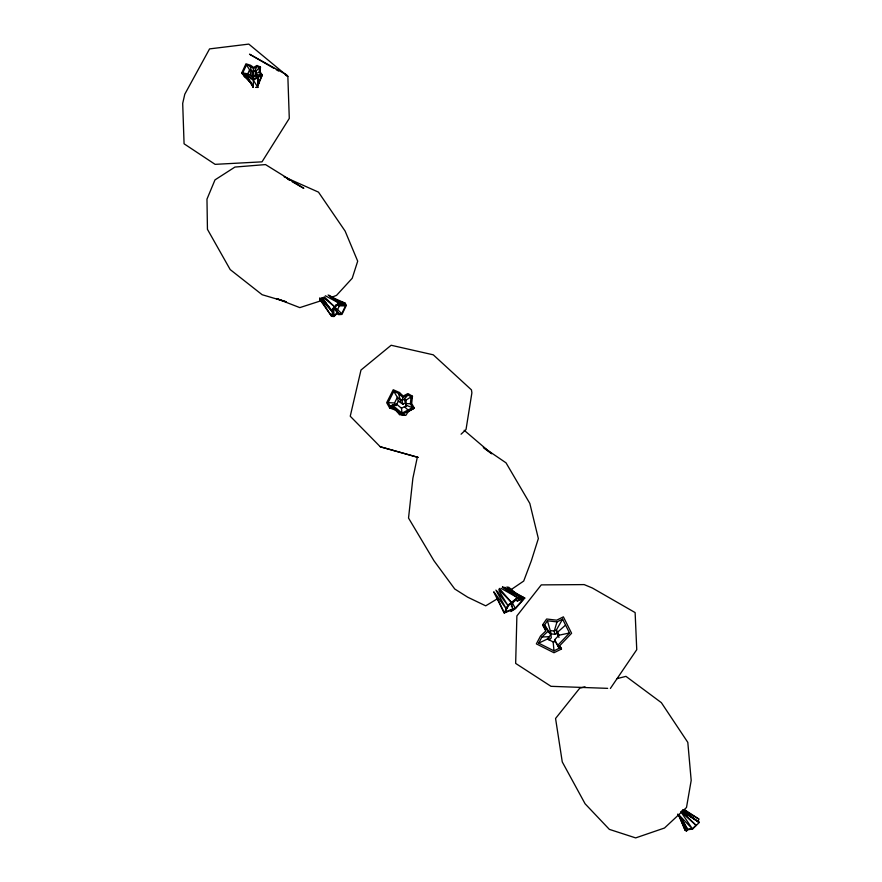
<?xml version="1.0" encoding="UTF-8"?>
<svg xmlns="http://www.w3.org/2000/svg" width="882" height="882" viewBox="0 0 882 882"><rect width="100%" height="100%" fill="white"/><g stroke="black" fill="none" stroke-linecap="round" stroke-linejoin="round"><path stroke-width="1.32" d="M341.742 313.672L339.206 313.86L336.99 312.845L334.113 315.723L332.426 315.58L333.308 308.546L332.9 310.585L335.182 309.218L337.552 309.637L341.742 313.672L345.601 305.679L344.675 304.224L343.374 305.525L338.379 305.558L335.921 304.698M255.582 87.373L257.864 87.406L258.183 77.362L262.307 75.025L260.157 71.993L260.422 66.999L256.971 65.466L253.619 67.462L250.598 65.268L245.979 63.791L241.69 73.041L250.764 82.82L253.299 87.351L253.377 80.229L245.913 75.356L244.094 76.436L249.937 80.163M254.402 76.569L253.101 71.685L253.509 68.52L256.993 66.437L259.451 67.528L256.067 71.188L256.596 76.006M253.509 68.52L250.091 66.018L246.486 64.871L242.748 72.908L244.413 75.268L245.99 74.331L253.454 79.193L260.995 74.805L259.198 72.269L259.451 67.528M259.264 80.571L259.032 83.283L259.286 80.78M259.958 72.423L260.422 66.999L259.892 72.39M332.426 315.58L332.668 313.088M407.87 394.971L404.397 399.182L405.334 402.942L402.898 404.243L401.96 400.472L402.997 397.562L407.87 394.971L411.1 396.878L406.007 400.13L406.271 406.084M402.997 397.562L398.587 393.504L393.813 391.365L388.113 402.633L390.164 406.271L392.369 405.103L402.038 413.14L412.578 407.671L410.373 403.758L411.1 396.878M324.356 303.32L324.267 300.497M417.395 456.843L412.875 478.298L408.531 518.054L433.966 560.743L454.726 588.978L467.658 597.169L485.706 605.835L497.349 598.801M684.311 809.588L698.798 819.025L698.114 821.781L699.305 822.465L692.557 829.069L687.85 829.719L686.472 831.076L685.138 830.315L678.666 815.155M507.668 605.25L511.395 603.718L512.85 608.878L505.408 611.943L508.208 604.611M556.994 621.898L554.293 631.038L554.745 634.312L551.162 633.882L547.446 620.785L556.994 621.898L562.584 619.12L569.518 632.978L557.711 645.381L559.199 648.27L553.995 650.861L538.67 643.154L541.945 636.991L547.898 631.347L544.591 624.941L547.446 620.785M505.408 611.943L506.918 607.477M411.607 398.631L412.456 396.216L407.925 393.548L403.228 396.051L399.348 392.468L393.229 389.745L386.669 402.688L389.635 407.947L395.842 410.229M411.431 398.686L412.456 396.216L411.685 403.471L414.331 408.168L407.418 412.004M507.172 608.238L508.418 605.471L517.039 598.415L518.914 597.93L517.469 600.962L514.967 600.157M253.454 79.193L253.079 77.021L249.341 74.584L248.559 75.058L247.721 73.879L249.595 69.865L246.486 64.871M511.516 606.739L511.395 603.718M512.85 608.878L512.199 610.245L515.286 608.26L523.412 599.043L520.722 598.944M338.379 305.558L339.03 304.907L339.493 305.635L337.552 309.637L334.708 307.212M402.038 413.14L401.475 408.256L396.646 404.243L395.544 404.827L394.519 403.008L397.363 397.374L393.813 391.365M396.029 405.643L398.311 401.145L397.363 397.374L401.96 400.472L404.397 399.182L406.007 400.13M256.993 66.437L254.843 70.648L253.101 71.685L249.595 69.865L251.205 75.962L253.013 76.536L250.091 66.018M258.801 81.85L262.307 75.025L258.04 85.543L258.183 77.362L253.377 80.229L257.864 87.406M538.67 643.154L547.402 639.02L550.864 634.588L544.591 624.941M562.584 619.12L556.388 629.991L554.293 631.038L550.699 630.619L549.629 632.173M610.377 688.456L636.749 649.692L635.128 612.582L592.34 587.996L584.171 584.601L541.272 584.887L516.885 615.923L515.661 663.407L550.985 686.317L607.676 688.357M542.617 624.831L546.62 618.999L556.685 620.178L563.389 616.849L571.591 633.265L559.772 645.657L561.492 649.009L553.984 652.746L536.366 643.871L540.556 635.977L545.793 631.005L542.617 624.831L545.418 629.34M511.064 604.402L515.055 600.653M569.518 632.978L559.001 635.205L554.558 639.858L554.866 642.041M692.712 828.496L695.931 825.309M461.077 434.209L466.027 429.512L471.892 392.821L471.451 389.877L433.271 354.818L391.145 345.259L360.981 370.043L350.242 416.238L380.285 446.777L418.046 457.383M565.494 625.151L557.479 632.262L558.956 637.488M407.043 412.115L414.331 408.168L410.692 409.171M510.601 589.959L523.71 581.051L531.35 560.754L538.351 538.56L529.828 503.435L506.036 462.852L483.336 447.372M253.079 77.021L256.838 74.827L260.995 74.805M401.475 408.256L406.745 405.522L412.578 407.671M554.745 634.312L556.851 633.265L556.388 629.991L559.001 635.205M547.402 639.02L553.157 641.92L555.12 640.949L559.199 648.27M517.469 600.962L523.412 599.043M259.198 72.269L255.945 73.559L256.838 74.827M331.555 297.278L336.516 295.393L352.227 278.249L357.695 261.171L345.127 231.095L318.479 192.133L284.169 176.852M321.423 300.63L299.825 307.62L276.551 298.612M390.164 406.271L395.544 404.827M585.031 686.824L579.75 688.181L555.561 718.466L562.264 761.916L585.108 803.8L609.363 829.378L635.668 837.9L664.488 828.022L686.494 807.504L691.19 780.438L687.806 742.379L661.357 702.656L625.955 676.362L616.716 678.721M392.369 405.103L396.646 404.243M688.004 829.146L691.532 828.65M516.676 598.084L518.914 597.93M244.413 75.268L246.486 75.157M541.945 636.991L548.637 636.705L549.089 639.979L551.327 637.851L550.864 634.588L547.898 631.347M394.342 407.793L392.181 406.591L399.733 414.672L405.885 415.334L408.575 411.045L401.85 414.628L392.181 406.591L389.635 407.947L394.21 408.642M339.493 305.635L345.601 305.679M410.373 403.758L405.643 403.57L406.745 405.522M388.113 402.633L394.519 403.008M245.99 74.331L249.341 74.584M402.192 414.937L404.651 415.202M242.748 72.908L247.721 73.879M380.285 446.777L417.914 457.328M335.998 300.189L345.071 303.132L346.417 305.227L341.962 314.422L338.721 314.654L336.77 313.772L333.991 316.539L331.632 316.351L319.67 299.329L323.948 304.356M276.551 298.557L286.43 301.898L262.141 294.72L230.191 269.583L207.446 229.32L206.972 199.134L214.999 179.884L234.943 167.062L265.515 164.581L303.816 188.34L292.185 181.714M343.374 305.525L338.468 303.805L332.249 309.935L333.253 311.5M255.196 75.753L257.698 76.657M256.067 71.188L254.843 70.648L256.144 75.532M330.838 296.771L345.071 303.132L343.572 304.632L338.655 302.912L325.337 295.779M398.311 401.145L402.898 404.243M518.748 595.251L524.768 598.073L515.419 608.679L510.954 611.535L511.703 609.958L504.261 613.012L493.799 592.098M337.927 301.688L343.572 304.632L329.361 295.349M330.959 297.058L335.711 299.571M338.093 300.828L342.844 303.342M511.979 590.918L524.768 598.073L518.627 599.859L520.027 596.927L504.758 587.247M501.042 588.316L517.392 597.61L520.027 596.927L502.685 586.861M287.532 179.068L289.858 180.391M273.916 68.333L249.529 54.199L286.562 74.772L287.852 76.414L289.285 118.42L262.009 161.847L215.109 164.35L184.073 143.799L182.695 103.392L184.79 94.209L209.563 48.896L248.801 44.1L287.852 76.414L285.525 75.069M276.242 69.678L278.558 71.034M683.098 809.566L698.798 819.025M518.506 596.166L521.901 598.382L508.583 587.125M682.194 811.264L699.305 822.465L681.995 810.668L698.114 821.781L683.054 809.753M502.42 587.092L517.392 597.61L507.823 605.361L504.261 613.012L497.327 598.172M484.141 448.221L491.638 453.734L464.186 430.284M328.115 294.963L338.655 302.912L331.301 310.166L332.503 312.041L331.632 316.351L319.813 298.182M686.218 811.44L689.316 813.921M323.242 297.399L334.686 306.87L324.278 296.837M333.44 307.3L339.206 313.86M404.452 406.679L407.98 409.965M681.995 811.451L696.196 825.475L680.739 811.572L692.557 829.069L678.512 814.483M498.815 589.463L511.814 602.814L499.322 588.393M241.69 73.041L252.186 84.518M319.968 298.05L332.503 312.041L321.864 298.05M507.029 586.817L511.494 591.833M682.414 820.128L677.674 814.097M248.327 78.233L245.913 75.356L253.299 87.351L250.499 81.353M559.905 646.991L561.492 649.009L559.364 645.878M321.809 297.94L331.301 310.166L322.514 298.105M496.82 590.962L507.823 605.361L499.003 590.885M683.55 822.211L686.472 831.076L678.247 814.56L682.337 819.885M493.953 591.921L506.257 608.823L495.893 590.08M678.302 814.67L687.85 829.719L684.311 823.138M557.711 645.381L554.558 639.858L555.12 640.949M397.793 411.266L399.733 414.672M512.618 603.409L515.286 608.26M335.182 309.218L336.99 312.845M556.851 633.265L557.942 635.536M679.338 815.938L685.138 830.315L683.131 820.944M399.348 392.468L400.296 395.004M400.693 402.203L398.587 393.504M553.157 641.92L553.995 650.861M333.749 310.662L334.113 315.723"/></g></svg>
